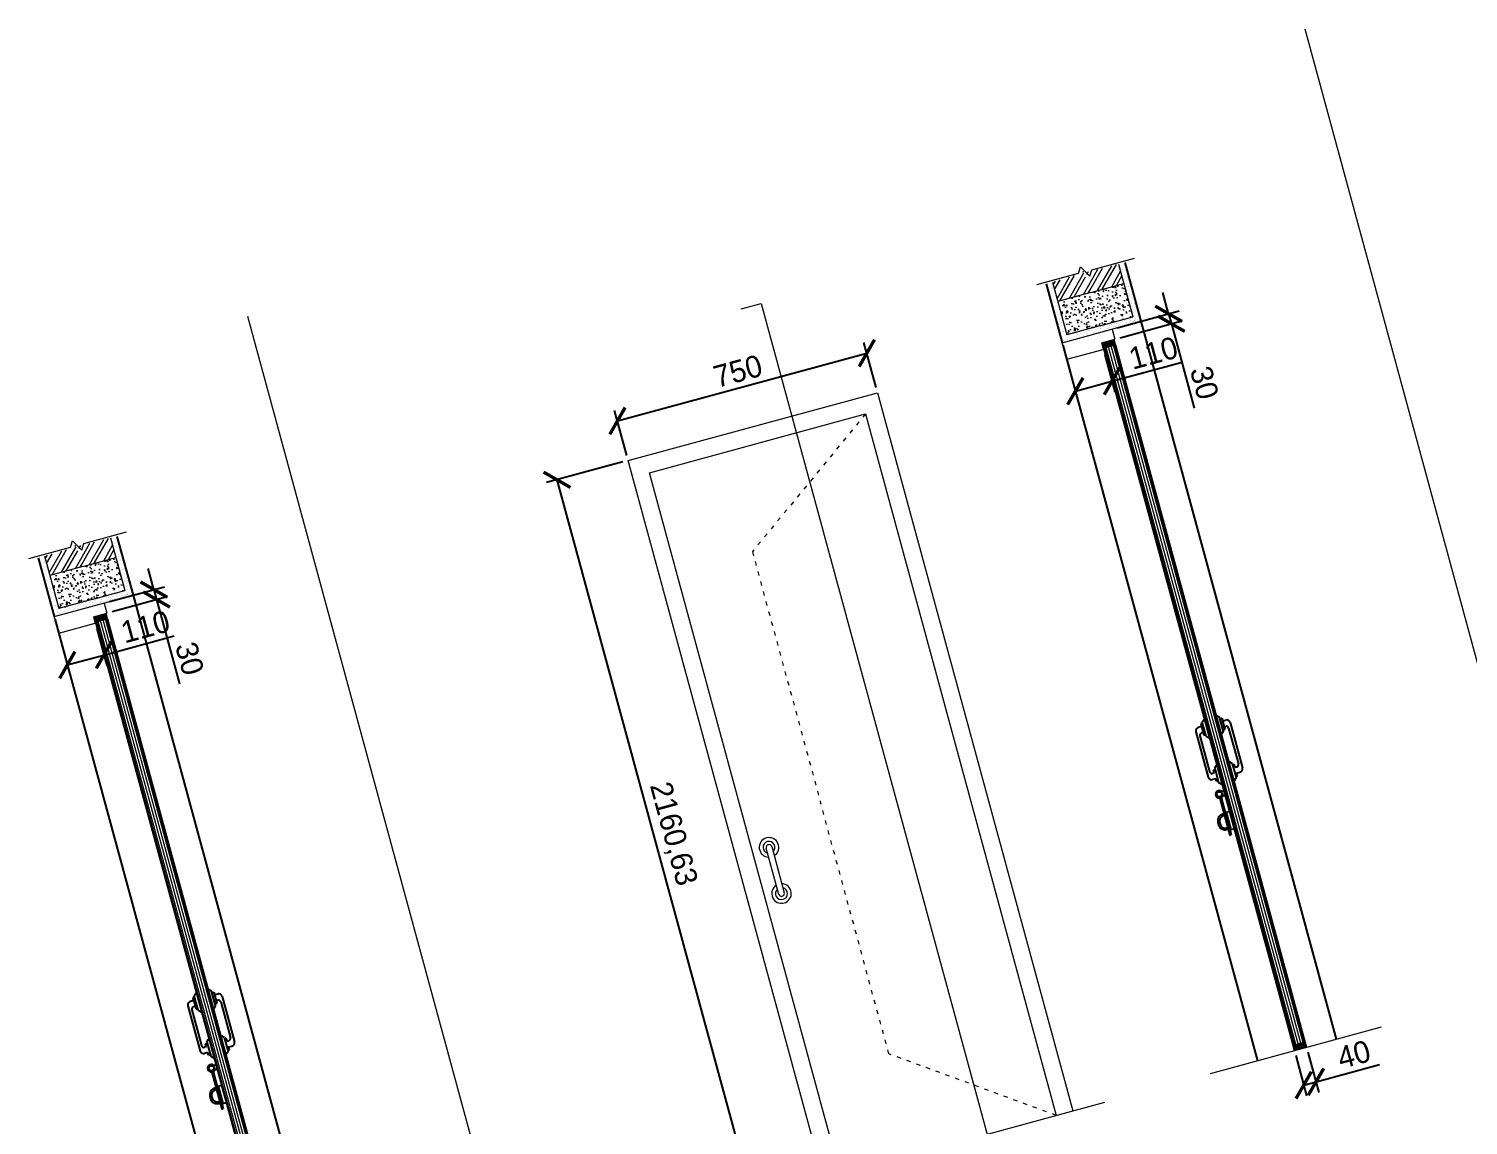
# Model space of a CAD drawing. Header units: millimetres. Extents: x -31731215 to 29997125, y -14487545 to 25622576.
# Drawn here: x 2267737 to 2271914, y -879764 to -876581 of the extents above; entities that cross this region are included whole.
import ezdxf

# ---------------------------------------------------------------- set-up
doc = ezdxf.new("R2010")
doc.units = ezdxf.units.MM
doc.header["$MEASUREMENT"] = 0
doc.linetypes.add('1', pattern=[0])
doc.linetypes.add('ACAD_ISO03W100', pattern=[30, 12, -18])
for name, color, linetype, lineweight in [('DIMNSION', 156, 'Continuous', 15), ('ELE', 245, 'Continuous', 13), ('HATCH', 8, '1', 18), ('raling2', 245, 'Continuous', 9), ('THIN LINES', 54, 'Continuous', 0), ('WALL', 10, '1', 20), ('walls', 10, 'Continuous', 20)]:
    doc.layers.add(name, color=color, linetype=linetype, lineweight=lineweight)
for name, color, linetype in [('door outer', 40, 'Continuous'), ('hard wear', 54, 'Continuous'), ('plastre', 210, 'Continuous')]:
    doc.layers.add(name, color=color, linetype=linetype)
doc.layers.add('hidden', color=7, linetype='ACAD_ISO03W100', lineweight=9, true_color=0x873171)
doc.dimstyles.new('ISO-25', dxfattribs={"dimtxt": 63.5, "dimasz": 63.5, "dimexe": 31.75, "dimexo": 15.875, "dimgap": 15.875, "dimtad": 1, "dimtxsty": 'Standard', "dimblk1": 'ARCHTICK', "dimblk2": 'ARCHTICK', "dimsah": 1, "dimcen": 63.5, "dimadec": 0, "dimazin": 0, "dimtfac": 1, "dimtmove": 0, "dimatfit": 3, "dimfxl": 25.4, "dimarcsym": 0})
pattern_1 = [(60.208688, (2115127.912, -594089.168), (-26.035224, 14.9052713), []), (60.208688, (2115141.558, -594085.458), (-26.035224, 14.9052713), [])]
pattern_2 = [(65.208688, (2115127.912, -594089.168), (35.4300748, 6.380423), [3.75, -41.25]), (10.208688, (2115127.91, -594089.168), (-16.5609253, 34.472425), [3, -33]), (115.660088, (2115130.864, -594088.636), (18.8691812, 40.852833), [3.1870095, -35.0571056]), (61.392888, (2115125.29, -594079.52), (53.6642144, 6.012661), [5.625, -61.875]), (111.844288, (2115129.76, -594079.017), (32.319103, 59.259814), [4.780514, -52.58565]), (6.392888, (2115125.29, -594079.52), (32.319057, 59.259839), [4.5, -49.5]), (36.208688, (2115130.77, -594080.62), (34.081132, -11.5963975), [3.75, -41.25]), (341.208688, (2115130.77, -594080.62), (2.2280517, 38.1791583), [3, -33]), (86.660088, (2115133.61, -594081.585), (36.3092042, 26.5827323), [3.1870095, -35.0571056]), (52.7086876, (2115127.912, -594089.168), (-3.7797949, 16.2212392), [0, -32.6, 0, -33.5, 0, -33.125]), (22.7086876, (2115127.912, -594089.168), (7.5193894, 22.4805301), [0, -19.1, 0, -31.85, 0, -12.625]), (342.7086876, (2115117.152, -594092.093), (26.0521586, 5.91378243), [0, -12.5, 0, -39, 0, -51.75]), (332.708688, (2115112.327, -594093.404), (26.8249996, 12.4794706), [0, -16.25, 0, -25.9, 0, -36.75])]
pattern_3 = [(60.208688, (2118053.052, -593293.948), (-26.035224, 14.9052713), []), (60.208688, (2118066.7, -593290.238), (-26.035224, 14.9052713), [])]
pattern_4 = [(65.208688, (2118053.052, -593293.948), (35.4300748, 6.380423), [3.75, -41.25]), (10.208688, (2118053.05, -593293.95), (-16.5609253, 34.472425), [3, -33]), (115.660088, (2118056.004, -593293.417), (18.8691812, 40.852833), [3.1870095, -35.0571056]), (61.392888, (2118050.43, -593284.3), (53.6642144, 6.012661), [5.625, -61.875]), (111.844288, (2118054.9, -593283.8), (32.319103, 59.259814), [4.780514, -52.58565]), (6.392888, (2118050.43, -593284.3), (32.319057, 59.259839), [4.5, -49.5]), (36.208688, (2118055.91, -593285.4), (34.081132, -11.5963975), [3.75, -41.25]), (341.208688, (2118055.91, -593285.4), (2.2280517, 38.1791583), [3, -33]), (86.660088, (2118058.75, -593286.366), (36.3092042, 26.5827323), [3.1870095, -35.0571056]), (52.7086876, (2118053.052, -593293.948), (-3.7797949, 16.2212392), [0, -32.6, 0, -33.5, 0, -33.125]), (22.7086876, (2118053.052, -593293.948), (7.5193894, 22.4805301), [0, -19.1, 0, -31.85, 0, -12.625]), (342.7086876, (2118042.292, -593296.873), (26.0521586, 5.91378243), [0, -12.5, 0, -39, 0, -51.75]), (332.708688, (2118037.467, -593298.185), (26.8249996, 12.4794706), [0, -16.25, 0, -25.9, 0, -36.75])]

# ---------------------------------------------------------------- blocks, each defined once
blk = doc.blocks.new('CADI SIDE')
for p, q in [((10.9, 129.3), (12.7, 129.3)), ((-4, 110.7), (-4, 0)), ((-4, 84.8), (0, 84.8)), ((0, 110.7), (0, 0)), ((10.9, 115), (12.7, 115)), ((-27.7, 43.9), (-27.7, 37.8)), ((-22.7, 43.9), (-22.7, 37.8)), ((-7.7, 63.9), (-4, 63.9)), ((-7.7, 58.9), (-4, 58.9)), ((-4, 71.9), (0, 71.9)), ((0, 63.9), (3.3, 63.9)), ((0, 59.9), (3.3, 59.9)), ((3.3, 67), (3.3, 14.7)), ((3.3, 67), (12.7, 67)), ((-7.7, 22.8), (-4, 22.8)), ((-7.7, 17.8), (-4, 17.8)), ((-4, 9.7), (0, 9.7)), ((-4, 0), (0, 0)), ((0, 21.8), (3.3, 21.8)), ((0, 17.8), (3.3, 17.8)), ((3.3, 14.7), (12.7, 14.7))]:
    blk.add_line(p, q)
for radius in [8.37, 7.5]:
    blk.add_circle((-2, 122.2), radius)
for centre, radius, start, end in [((-2, 122.2), 10.9, 40.0121, 255.361), ((-2, 122.2), 10, 50.331, 309.669), ((8.4, 137.7), 8.82, 229.516, 286.5545), ((-5, 110.7), 1, 0, 75.361), ((1, 110.7), 1, 104.639, 180), ((-2, 122.2), 10.9, 284.639, 319.9879), ((8.4, 106.6), 8.82, 73.4455, 130.484), ((-7.7, 43.9), 20, 90, 180), ((-7.7, 43.9), 15, 90, 180), ((-7.7, 37.8), 20, 180, 270), ((-7.7, 37.8), 15, 180, 270)]:
    blk.add_arc(centre, radius, start, end)
blk = doc.blocks.new('_ArchTick')
at = {"color": 0, "linetype": 'ByBlock', "const_width": 0.15}
blk.add_lwpolyline([(-0.5, -0.5), (0.5, 0.5)], dxfattribs=at)
blk = doc.blocks.new('*D596')
at = {"layer": 'Defpoints', "color": 0, "transparency": 16777216}
for p in [(2269476.3, -877833.8), (2270043.1, -879918.8), (2269836.5, -879974.9)]:
    blk.add_point(p, dxfattribs=at)
at = {"layer": 'THIN LINES', "color": 0, "lineweight": -2, "transparency": 16777216}
for p, q in [((2269461, -877838), (2269239, -877898.3)), ((2269269.7, -877890), (2269836.5, -879974.9)), ((2270027.8, -879922.9), (2269805.9, -879983.3))]:
    blk.add_line(p, q, dxfattribs=at)
at = {"layer": 'THIN LINES', "color": 0, "lineweight": -2, "transparency": 16777216, "xscale": 63.50000000000001, "yscale": 63.50000000000001, "zscale": 63.50000000000001}
for p, rotation in [((2269269.7, -877890), 105.2086876161786), ((2269836.5, -879974.9), 285.2086876161786)]:
    blk.add_blockref('_ArchTick', p, dxfattribs=dict(at, rotation=rotation))
at = {"layer": 'THIN LINES', "color": 0, "transparency": 16777216, "insert": (2269604.2, -878918.6), "char_height": 63.5, "attachment_point": 5, "rotation": 285.2087}
blk.add_mtext('2160,63', dxfattribs=at)
blk = doc.blocks.new('*D603')
at = {"layer": 'Defpoints', "color": 0, "transparency": 16777216}
for p in [(2271409.2, -879546.3), (2271444.9, -879536.6), (2271472.4, -879637.6)]:
    blk.add_point(p, dxfattribs=at)
at = {"layer": 'THIN LINES', "color": 0, "lineweight": -2, "transparency": 16777216}
for p, q in [((2271449.1, -879552), (2271480.7, -879668.3)), ((2271413.4, -879561.7), (2271445, -879678)), ((2271472.4, -879637.6), (2271656.2, -879587.6)), ((2271436.7, -879647.3), (2271472.4, -879637.6))]:
    blk.add_line(p, q, dxfattribs=at)
at = {"layer": 'THIN LINES', "color": 0, "lineweight": -2, "transparency": 16777216, "xscale": 63.50000000000001, "yscale": 63.50000000000001, "zscale": 63.50000000000001}
for p, rotation in [((2271472.4, -879637.6), 15.20868761599527), ((2271436.7, -879647.3), 195.2086876159952)]:
    blk.add_blockref('_ArchTick', p, dxfattribs=dict(at, rotation=rotation))
at = {"layer": 'THIN LINES', "color": 0, "transparency": 16777216, "insert": (2271582.4, -879558.3), "char_height": 63.5, "attachment_point": 5, "rotation": 15.2087}
blk.add_mtext('40', dxfattribs=at)
blk = doc.blocks.new('*D642')
at = {"layer": 'Defpoints', "color": 0, "transparency": 16777216}
for p in [(2270168.9, -877522.3), (2270200.2, -877637.7), (2269476.5, -877834.4)]:
    blk.add_point(p, dxfattribs=at)
at = {"layer": 'THIN LINES', "color": 0, "lineweight": -2, "transparency": 16777216}
for p, q in [((2270196.1, -877622.3), (2270160.6, -877491.7)), ((2269445.2, -877719.1), (2270168.9, -877522.3)), ((2269472.3, -877819.1), (2269436.8, -877688.5))]:
    blk.add_line(p, q, dxfattribs=at)
at = {"layer": 'THIN LINES', "color": 0, "lineweight": -2, "transparency": 16777216, "xscale": 63.50000000000001, "yscale": 63.50000000000001, "zscale": 63.50000000000001}
for p, rotation in [((2270168.9, -877522.3), 15.20868761616762), ((2269445.2, -877719.1), 195.2086876161677)]:
    blk.add_blockref('_ArchTick', p, dxfattribs=dict(at, rotation=rotation))
at = {"layer": 'THIN LINES', "color": 0, "transparency": 16777216, "insert": (2269794.5, -877574.8), "char_height": 63.5, "attachment_point": 5, "rotation": 15.2087}
blk.add_mtext('750', dxfattribs=at)
blk = doc.blocks.new('*D644')
at = {"layer": 'Defpoints', "color": 0, "transparency": 16777216}
for p in [(2267955.3, -878247.9), (2268107.6, -878237.6), (2267963.2, -878276.9)]:
    blk.add_point(p, dxfattribs=at)
at = {"layer": 'THIN LINES', "color": 0, "lineweight": -2, "transparency": 16777216}
for p, q in [((2268099.8, -878208.7), (2268083.1, -878147.4)), ((2267970.7, -878243.8), (2268130.4, -878200.4)), ((2268099.8, -878208.7), (2268107.6, -878237.6)), ((2267978.5, -878272.7), (2268138.3, -878229.3)), ((2268107.6, -878237.6), (2268174.3, -878482.7))]:
    blk.add_line(p, q, dxfattribs=at)
at = {"layer": 'THIN LINES', "color": 0, "lineweight": -2, "transparency": 16777216, "xscale": 63.50000000000001, "yscale": 63.50000000000001, "zscale": 63.50000000000001}
for p, rotation in [((2268099.8, -878208.7), 285.2086876165273), ((2268107.6, -878237.6), 105.2086876165273)]:
    blk.add_blockref('_ArchTick', p, dxfattribs=dict(at, rotation=rotation))
at = {"layer": 'THIN LINES', "color": 0, "transparency": 16777216, "insert": (2268203.6, -878409), "char_height": 63.5, "attachment_point": 5, "rotation": 285.2087}
blk.add_mtext('30', dxfattribs=at)
blk = doc.blocks.new('*D645')
at = {"layer": 'Defpoints', "color": 0, "transparency": 16777216}
for p in [(2267823.7, -878335.5), (2267929.9, -878306.7), (2267954.9, -878398.7)]:
    blk.add_point(p, dxfattribs=at)
at = {"layer": 'THIN LINES', "color": 0, "lineweight": -2, "transparency": 16777216}
for p, q in [((2267934, -878322), (2267963.2, -878429.3)), ((2267954.9, -878398.7), (2268159.1, -878343.1)), ((2267827.9, -878350.9), (2267857, -878458.2)), ((2267848.7, -878427.5), (2267954.9, -878398.7))]:
    blk.add_line(p, q, dxfattribs=at)
at = {"layer": 'THIN LINES', "color": 0, "lineweight": -2, "transparency": 16777216, "xscale": 63.50000000000001, "yscale": 63.50000000000001, "zscale": 63.50000000000001}
for p, rotation in [((2267848.7, -878427.5), 195.2086876161762), ((2267954.9, -878398.7), 15.20868761617623)]:
    blk.add_blockref('_ArchTick', p, dxfattribs=dict(at, rotation=rotation))
at = {"layer": 'THIN LINES', "color": 0, "transparency": 16777216, "insert": (2268075.1, -878316.6), "char_height": 63.5, "attachment_point": 5, "rotation": 15.2087}
blk.add_mtext('110', dxfattribs=at)
blk = doc.blocks.new('*D646')
at = {"layer": 'Defpoints', "color": 0, "transparency": 16777216}
for p in [(2270880.5, -877452.7), (2271052.6, -877437), (2270888.3, -877481.7)]:
    blk.add_point(p, dxfattribs=at)
at = {"layer": 'THIN LINES', "color": 0, "lineweight": -2, "transparency": 16777216}
for p, q in [((2271044.7, -877408.1), (2271028, -877346.8)), ((2270895.8, -877448.6), (2271075.3, -877399.8)), ((2271044.7, -877408.1), (2271052.6, -877437)), ((2270903.7, -877477.5), (2271083.2, -877428.7)), ((2271052.6, -877437), (2271119.2, -877682.1))]:
    blk.add_line(p, q, dxfattribs=at)
at = {"layer": 'THIN LINES', "color": 0, "lineweight": -2, "transparency": 16777216, "xscale": 63.50000000000001, "yscale": 63.50000000000001, "zscale": 63.50000000000001}
for p, rotation in [((2271044.7, -877408.1), 285.2086876165856), ((2271052.6, -877437), 105.2086876165856)]:
    blk.add_blockref('_ArchTick', p, dxfattribs=dict(at, rotation=rotation))
at = {"layer": 'THIN LINES', "color": 0, "transparency": 16777216, "insert": (2271148.5, -877608.4), "char_height": 63.5, "attachment_point": 5, "rotation": 285.2087}
blk.add_mtext('30', dxfattribs=at)
blk = doc.blocks.new('*D647')
at = {"layer": 'Defpoints', "color": 0, "transparency": 16777216}
for p in [(2270748.8, -877540.3), (2270855, -877511.5), (2270880.2, -877604)]:
    blk.add_point(p, dxfattribs=at)
at = {"layer": 'THIN LINES', "color": 0, "lineweight": -2, "transparency": 16777216}
for p, q in [((2270859.2, -877526.8), (2270888.5, -877634.6)), ((2270880.2, -877604), (2271084.4, -877548.5)), ((2270753, -877555.6), (2270782.3, -877663.5)), ((2270774, -877632.9), (2270880.2, -877604))]:
    blk.add_line(p, q, dxfattribs=at)
at = {"layer": 'THIN LINES', "color": 0, "lineweight": -2, "transparency": 16777216, "xscale": 63.50000000000001, "yscale": 63.50000000000001, "zscale": 63.50000000000001}
for p, rotation in [((2270774, -877632.9), 195.2086876161762), ((2270880.2, -877604), 15.20868761617623)]:
    blk.add_blockref('_ArchTick', p, dxfattribs=dict(at, rotation=rotation))
at = {"layer": 'THIN LINES', "color": 0, "transparency": 16777216, "insert": (2271000.4, -877522), "char_height": 63.5, "attachment_point": 5, "rotation": 15.2087}
blk.add_mtext('110', dxfattribs=at)

msp = doc.modelspace()

# ---------------------------------------------------------------- hatches: boundary and pattern name
at = {"layer": 'HATCH'}
h = msp.add_hatch(dxfattribs=at)
h.set_pattern_fill('ANSI32', color=256, scale=80, angle=15.208688, style=0)
h.set_pattern_definition(pattern_3)
h.paths.add_polyline_path([(2270818.868, -877346.154), (2270809.032, -877309.976), (2270809.335, -877318.138), (2270800.236, -877288.745), (2270707.526, -877315.868), (2270722.855, -877372.255)])
h.paths.add_polyline_path([(2270819.058, -877285.85), (2270818.576, -877285.987), (2270818.613, -877286.121), (2270819.102, -877285.982)])
h = msp.add_hatch(dxfattribs=at)
h.set_pattern_fill('ANSI32', color=256, scale=80, angle=15.208688, style=0)
h.set_pattern_definition(pattern_3)
h.paths.add_polyline_path([(2270818.868, -877346.154), (2270809.032, -877309.976), (2270812.904, -877317.167), (2270805.869, -877287.213), (2270899.551, -877263.664), (2270914.88, -877320.052)])
h.paths.add_polyline_path([(2270788.171, -877294.247), (2270788.657, -877294.121), (2270788.693, -877294.255), (2270788.201, -877294.383)])
h = msp.add_hatch(dxfattribs=at)
h.set_pattern_fill('AR-CONC', color=256, scale=5, angle=15.208688, style=0)
h.set_pattern_definition(pattern_4)
h.paths.add_polyline_path([(2270845.101, -877442.651), (2270818.868, -877346.154), (2270914.88, -877320.052), (2270941.114, -877416.55)])
h = msp.add_hatch(dxfattribs=at)
h.set_pattern_fill('AR-CONC', color=256, scale=5, angle=15.208688, style=0)
h.set_pattern_definition(pattern_4)
h.paths.add_polyline_path([(2270845.101, -877442.651), (2270818.868, -877346.154), (2270722.855, -877372.255), (2270749.088, -877468.753)])
h = msp.add_hatch(dxfattribs=at)
h.set_pattern_fill('ANSI31', color=256, scale=10, angle=15.208688, style=0)
h.set_pattern_definition([(60.2086876, (2118161.5632, -593291.0423), (-1.084800998, 0.6210529728), [])])
h.paths.add_polyline_path([(2270854.834, -877507.052), (2270858.231, -877506.129), (2270858.438, -877506.891), (2270887.348, -877499.032), (2270887.141, -877498.269), (2270890.538, -877497.346), (2270886.682, -877483.162), (2270850.978, -877492.868)])
h = msp.add_hatch(dxfattribs=at)
h.set_pattern_fill('ANSI32', color=256, scale=80, angle=15.208688, style=0)
h.set_pattern_definition(pattern_1)
h.paths.add_polyline_path([(2267893.727, -878141.373), (2267883.892, -878105.195), (2267884.194, -878113.357), (2267875.095, -878083.964), (2267782.385, -878111.087), (2267797.715, -878167.475)])
h.paths.add_polyline_path([(2267893.918, -878081.069), (2267893.436, -878081.206), (2267893.472, -878081.341), (2267893.961, -878081.202)])
h = msp.add_hatch(dxfattribs=at)
h.set_pattern_fill('ANSI32', color=256, scale=80, angle=15.208688, style=0)
h.set_pattern_definition(pattern_1)
h.paths.add_polyline_path([(2267893.727, -878141.373), (2267883.892, -878105.195), (2267887.764, -878112.387), (2267880.729, -878082.433), (2267974.411, -878058.884), (2267989.74, -878115.271)])
h.paths.add_polyline_path([(2267863.031, -878089.466), (2267863.516, -878089.34), (2267863.553, -878089.475), (2267863.061, -878089.602)])
h = msp.add_hatch(dxfattribs=at)
h.set_pattern_fill('AR-CONC', color=256, scale=5, angle=15.208688, style=0)
h.set_pattern_definition(pattern_2)
h.paths.add_polyline_path([(2267919.961, -878237.871), (2267893.727, -878141.373), (2267989.74, -878115.271), (2268015.973, -878211.769)])
h = msp.add_hatch(dxfattribs=at)
h.set_pattern_fill('AR-CONC', color=256, scale=5, angle=15.208688, style=0)
h.set_pattern_definition(pattern_2)
h.paths.add_polyline_path([(2267919.961, -878237.871), (2267893.727, -878141.373), (2267797.715, -878167.475), (2267823.948, -878263.972)])
h = msp.add_hatch(dxfattribs=at)
h.set_pattern_fill('ANSI31', color=256, scale=10, angle=15.208688, style=0)
h.set_pattern_definition([(60.2086876, (2115236.423, -594086.2617), (-1.084800998, 0.6210529728), [])])
h.paths.add_polyline_path([(2267929.694, -878302.272), (2267933.091, -878301.348), (2267933.298, -878302.11), (2267962.208, -878294.251), (2267962.001, -878293.489), (2267965.398, -878292.565), (2267961.542, -878278.381), (2267925.838, -878288.088)])
h = msp.add_hatch(dxfattribs=at)
h.set_pattern_fill('ANSI31', color=256, scale=10, angle=15.208688, style=0)
h.set_pattern_definition([(330.2086876, (2283626.0074, -1201936.6081), (-0.6210529728, -1.084800998), [])])
h.paths.add_polyline_path([(2271405.372, -879532.155), (2271408.769, -879531.232), (2271408.562, -879530.469), (2271437.472, -879522.61), (2271437.679, -879523.372), (2271441.076, -879522.449), (2271444.932, -879536.633), (2271409.228, -879546.339)])

# ---------------------------------------------------------------- linework, layer by layer
at = {"layer": 'DIMNSION'}
for p, q in [((2270854.738, -877506.7), (2271405.372, -879532.155)), ((2270890.538, -877497.346), (2271441.076, -879522.449)), ((2267929.598, -878301.919), (2268480.232, -880327.374)), ((2267965.398, -878292.565), (2268515.936, -880317.668)), ((2271147.739, -878584.476), (2271149.769, -878583.924)), ((2271183.443, -878574.77), (2271181.413, -878575.322)), ((2271162.351, -878639.318), (2271164.658, -878638.691)), ((2271198.608, -878629.461), (2271196.302, -878630.088)), ((2271183.872, -878718.482), (2271186.179, -878717.855)), ((2271220.13, -878708.626), (2271217.823, -878709.253)), ((2271234.742, -878763.467), (2271232.712, -878764.019)), ((2271199.038, -878773.173), (2271201.068, -878772.622)), ((2271256.294, -878842.746), (2271270.038, -878893.301)), ((2271220.59, -878852.452), (2271234.334, -878903.007)), ((2268222.599, -879379.696), (2268224.629, -879379.144)), ((2268258.303, -879369.989), (2268256.273, -879370.541)), ((2268273.468, -879424.68), (2268271.161, -879425.307)), ((2268237.211, -879434.537), (2268239.518, -879433.91)), ((2268258.732, -879513.702), (2268261.039, -879513.075)), ((2268294.99, -879503.845), (2268292.683, -879504.472)), ((2268273.897, -879568.393), (2268275.928, -879567.841)), ((2268309.601, -879558.686), (2268307.571, -879559.238)), ((2268331.154, -879637.965), (2268344.898, -879688.52)), ((2268295.45, -879647.672), (2268309.194, -879698.227))]:
    msp.add_line(p, q, dxfattribs=at)
at = {"layer": 'door outer'}
for p, q in [((2271408.562, -879530.469), (2270858.231, -877506.129)), ((2271437.472, -879522.61), (2270887.141, -877498.269)), ((2268483.421, -880325.689), (2267933.091, -878301.348)), ((2268512.332, -880317.829), (2267962.001, -878293.489)), ((2271222.35, -878898.875), (2271212.348, -878862.084)), ((2268297.21, -879694.094), (2268287.208, -879657.303))]:
    msp.add_line(p, q, dxfattribs=at)
at = {"layer": 'ELE'}
for p, q in [((2270880.48, -877452.723), (2270888.35, -877481.672)), ((2270748.85, -877540.322), (2270735.733, -877492.073)), ((2270849.751, -877492.166), (2270888.35, -877481.672)), ((2270849.751, -877492.166), (2270854.997, -877511.465)), ((2270850.978, -877492.868), (2270886.682, -877483.162)), ((2270854.834, -877507.052), (2270850.978, -877492.868)), ((2270854.834, -877507.052), (2270858.231, -877506.129)), ((2270858.438, -877506.891), (2270887.348, -877499.032)), ((2270890.538, -877497.346), (2270886.682, -877483.162)), ((2270887.141, -877498.269), (2270890.538, -877497.346)), ((2270748.85, -877540.322), (2270854.997, -877511.465)), ((2269476.505, -877834.403), (2270200.238, -877637.651)), ((2270200.238, -877637.651), (2270766.883, -879722.001)), ((2269537.871, -877869.535), (2270165.106, -877699.017)), ((2270165.106, -877699.017), (2270718.634, -879735.118)), ((2270043.15, -879918.753), (2269476.505, -877834.403)), ((2270091.399, -879905.636), (2269537.871, -877869.535)), ((2267955.339, -878247.942), (2267963.209, -878276.892)), ((2267823.71, -878335.542), (2267810.593, -878287.293)), ((2267924.61, -878287.385), (2267963.209, -878276.892)), ((2267924.61, -878287.385), (2267929.857, -878306.685)), ((2267925.838, -878288.088), (2267961.542, -878278.381)), ((2267929.694, -878302.272), (2267925.838, -878288.088)), ((2267929.694, -878302.272), (2267933.091, -878301.348)), ((2267933.298, -878302.11), (2267962.208, -878294.251)), ((2267965.398, -878292.565), (2267961.542, -878278.381)), ((2267962.001, -878293.489), (2267965.398, -878292.565)), ((2267823.71, -878335.542), (2267929.857, -878306.685)), ((2271405.372, -879532.155), (2271408.769, -879531.232)), ((2271405.372, -879532.155), (2271409.228, -879546.339)), ((2271408.562, -879530.469), (2271437.472, -879522.61)), ((2271409.228, -879546.339), (2271444.932, -879536.633)), ((2271437.679, -879523.372), (2271441.076, -879522.449)), ((2271441.076, -879522.449), (2271444.932, -879536.633))]:
    msp.add_line(p, q, dxfattribs=at)
at = {"layer": 'hard wear'}
for p, q in [((2271143.214, -878596.947), (2271138.244, -878598.298)), ((2271142.199, -878593.217), (2271147.739, -878584.476)), ((2271153.393, -878634.39), (2271142.199, -878593.217)), ((2271192.646, -878579.503), (2271183.443, -878574.77)), ((2271203.839, -878620.676), (2271192.646, -878579.503)), ((2271193.66, -878583.233), (2271198.629, -878581.882)), ((2271198.629, -878581.882), (2271207.725, -878615.339)), ((2271200.878, -878590.155), (2271210.572, -878587.52)), ((2271222.845, -878594.546), (2271258.708, -878726.464)), ((2271123.773, -878621.479), (2271159.636, -878753.397)), ((2271140.493, -878606.571), (2271130.799, -878609.206)), ((2271135.343, -878633.386), (2271163.585, -878737.271)), ((2271138.244, -878598.298), (2271147.34, -878631.755)), ((2271145.091, -878623.482), (2271140.262, -878624.795)), ((2271147.34, -878631.755), (2271152.309, -878630.404)), ((2271153.393, -878634.39), (2271162.351, -878639.318)), ((2271203.839, -878620.676), (2271198.608, -878629.461)), ((2271207.725, -878615.339), (2271202.755, -878616.69)), ((2271205.476, -878607.066), (2271210.304, -878605.753)), ((2271218.896, -878610.672), (2271247.137, -878714.557)), ((2271178.642, -878727.268), (2271183.872, -878718.482)), ((2271229.088, -878713.553), (2271220.13, -878708.626)), ((2271229.088, -878713.553), (2271240.281, -878754.726)), ((2271235.141, -878716.188), (2271230.172, -878717.539)), ((2271237.39, -878724.461), (2271235.141, -878716.188)), ((2271181.603, -878757.788), (2271171.909, -878760.424)), ((2271177.005, -878740.877), (2271172.176, -878742.19)), ((2271174.756, -878732.604), (2271179.726, -878731.253)), ((2271177.005, -878740.877), (2271174.756, -878732.604)), ((2271178.642, -878727.268), (2271189.835, -878768.441)), ((2271183.852, -878766.061), (2271181.603, -878757.788)), ((2271240.281, -878754.726), (2271234.742, -878763.467)), ((2271237.39, -878724.461), (2271242.219, -878723.148)), ((2271239.267, -878750.996), (2271244.237, -878749.645)), ((2271241.988, -878741.372), (2271251.681, -878738.737)), ((2271244.237, -878749.645), (2271241.988, -878741.372)), ((2271188.821, -878764.71), (2271183.852, -878766.061)), ((2271189.835, -878768.441), (2271199.038, -878773.173)), ((2268217.059, -879388.436), (2268222.599, -879379.696)), ((2268228.252, -879429.609), (2268217.059, -879388.436)), ((2268267.505, -879374.722), (2268258.303, -879369.989)), ((2268278.698, -879415.895), (2268267.505, -879374.722)), ((2268268.519, -879378.452), (2268273.489, -879377.101)), ((2268273.489, -879377.101), (2268282.584, -879410.558)), ((2268275.738, -879385.374), (2268285.432, -879382.739)), ((2268297.705, -879389.765), (2268333.567, -879521.683)), ((2268198.633, -879416.699), (2268234.496, -879548.617)), ((2268215.353, -879401.79), (2268205.659, -879404.426)), ((2268210.203, -879428.605), (2268238.445, -879532.491)), ((2268218.073, -879392.167), (2268213.104, -879393.518)), ((2268213.104, -879393.518), (2268222.199, -879426.974)), ((2268219.95, -879418.702), (2268215.122, -879420.014)), ((2268222.199, -879426.974), (2268227.169, -879425.623)), ((2268228.252, -879429.609), (2268237.211, -879434.537)), ((2268278.698, -879415.895), (2268273.468, -879424.68)), ((2268282.584, -879410.558), (2268277.615, -879411.909)), ((2268280.335, -879402.285), (2268285.164, -879400.973)), ((2268293.755, -879405.891), (2268321.997, -879509.776)), ((2268253.502, -879522.487), (2268258.732, -879513.702)), ((2268303.948, -879508.773), (2268294.99, -879503.845)), ((2268303.948, -879508.773), (2268315.141, -879549.946)), ((2268310.001, -879511.408), (2268305.032, -879512.759)), ((2268312.25, -879519.68), (2268310.001, -879511.408)), ((2268256.462, -879553.008), (2268246.769, -879555.643)), ((2268251.865, -879536.096), (2268247.036, -879537.409)), ((2268249.616, -879527.824), (2268254.585, -879526.473)), ((2268251.865, -879536.096), (2268249.616, -879527.824)), ((2268253.502, -879522.487), (2268264.695, -879563.66)), ((2268258.711, -879561.28), (2268256.462, -879553.008)), ((2268315.141, -879549.946), (2268309.601, -879558.686)), ((2268312.25, -879519.68), (2268317.079, -879518.368)), ((2268314.127, -879546.215), (2268319.096, -879544.864)), ((2268316.847, -879536.592), (2268326.541, -879533.956)), ((2268319.096, -879544.864), (2268316.847, -879536.592)), ((2268263.681, -879559.929), (2268258.711, -879561.28)), ((2268264.695, -879563.66), (2268273.897, -879568.393))]:
    msp.add_line(p, q, dxfattribs=at)
for centre, radius, start, end in [((2271213.195, -878597.169), 10, 15.208688, 105.208688), ((2271133.423, -878618.856), 10, 105.208688, 195.208688), ((2271142.098, -878631.55), 7, 105.208688, 195.208688), ((2271212.141, -878612.508), 7, 15.208688, 105.208688), ((2271240.383, -878716.393), 7, 285.208688, 15.208688), ((2271169.286, -878750.774), 10, 195.208688, 285.208688), ((2271170.34, -878735.435), 7, 195.208688, 285.208688), ((2271249.058, -878729.087), 10, 285.208688, 15.208688), ((2268288.055, -879392.389), 10, 15.208688, 105.208688), ((2268208.283, -879414.075), 10, 105.208688, 195.208688), ((2268216.958, -879426.769), 7, 105.208688, 195.208688), ((2268287, -879407.728), 7, 15.208688, 105.208688), ((2268315.242, -879511.613), 7, 285.208688, 15.208688), ((2268244.145, -879545.993), 10, 195.208688, 285.208688), ((2268245.2, -879530.654), 7, 195.208688, 285.208688), ((2268323.918, -879524.307), 10, 285.208688, 15.208688)]:
    msp.add_arc(centre, radius, start, end, dxfattribs=at)
at = {"layer": 'HATCH'}
for p, q in [((2270821.35, -877280.12), (2270945.916, -877246.256)), ((2270904.831, -877280.654), (2270904.831, -877280.654)), ((2270905.651, -877273.938), (2270905.651, -877273.938)), ((2270908.196, -877276.955), (2270908.196, -877276.955)), ((2270909.694, -877280.932), (2270909.694, -877280.932)), ((2270911.03, -877278.819), (2270911.03, -877278.819)), ((2270912.309, -877269.039), (2270912.309, -877269.039)), ((2270918.068, -877292.622), (2270918.068, -877292.622)), ((2270918.242, -877267.407), (2270918.242, -877267.407)), ((2270919.227, -877272.101), (2270919.227, -877272.101)), ((2270922.785, -877285.854), (2270922.785, -877285.854)), ((2270926.241, -877302.058), (2270926.241, -877302.058)), ((2270693.302, -877328.558), (2270693.302, -877328.558)), ((2270694.829, -877333.105), (2270694.829, -877333.105)), ((2270699.244, -877326.962), (2270699.244, -877326.962)), ((2270705.299, -877334.748), (2270705.299, -877334.748)), ((2270706.8, -877331.706), (2270706.8, -877331.706)), ((2270707.467, -877327.816), (2270707.467, -877327.816)), ((2270707.521, -877335.894), (2270707.521, -877335.894)), ((2270711.574, -877333.192), (2270711.574, -877333.192)), ((2270918.115, -877303.158), (2270918.115, -877303.158)), ((2270921.161, -877319.816), (2270921.161, -877319.816)), ((2270921.648, -877343.245), (2270921.648, -877343.245)), ((2270922.515, -877311.381), (2270922.515, -877311.381)), ((2270922.872, -877316.962), (2270922.872, -877316.962)), ((2270923.818, -877328.29), (2270923.818, -877328.29)), ((2270926.961, -877330.14), (2270926.961, -877330.14)), ((2270927.465, -877309.841), (2270927.465, -877309.841)), ((2270928.801, -877307.727), (2270928.801, -877307.727)), ((2270929.021, -877327.586), (2270929.021, -877327.586)), ((2270933.76, -877329.929), (2270933.76, -877329.929)), ((2270937.621, -877343.9), (2270937.621, -877343.9)), ((2270698.724, -877346.767), (2270698.724, -877346.767)), ((2270703.947, -877362.49), (2270703.947, -877362.49)), ((2270704.61, -877368.675), (2270704.61, -877368.675)), ((2270706.219, -877350.215), (2270706.219, -877350.215)), ((2270706.832, -877369.821), (2270706.832, -877369.821)), ((2270711.511, -877359.324), (2270711.511, -877359.324)), ((2270711.881, -877368.643), (2270711.881, -877368.643)), ((2270714.399, -877373.637), (2270714.399, -877373.637)), ((2270714.475, -877385.911), (2270714.475, -877385.911)), ((2270717.319, -877375.232), (2270717.319, -877375.232)), ((2270719.318, -877383.885), (2270719.318, -877383.885)), ((2270926.597, -877353.818), (2270926.597, -877353.818)), ((2270929.073, -877357.425), (2270929.073, -877357.425)), ((2270930.409, -877355.312), (2270930.409, -877355.312)), ((2270931.408, -877348.898), (2270931.408, -877348.898)), ((2270932.536, -877356.212), (2270932.536, -877356.212)), ((2270934.676, -877378.796), (2270934.676, -877378.796)), ((2270935.855, -877367.657), (2270935.855, -877367.657)), ((2270935.9, -877352.513), (2270935.9, -877352.513)), ((2270937.75, -877378.212), (2270937.75, -877378.212)), ((2270940.174, -877351.98), (2270940.174, -877351.98)), ((2270945.533, -877381.509), (2270945.533, -877381.509)), ((2270945.876, -877377.112), (2270945.876, -877377.112)), ((2270946.868, -877379.396), (2270946.868, -877379.396)), ((2270711.575, -877390.332), (2270711.575, -877390.332)), ((2270715.318, -877404.334), (2270715.318, -877404.334)), ((2270717.208, -877412.595), (2270717.208, -877412.595)), ((2270717.544, -877387.071), (2270717.544, -877387.071)), ((2270721.163, -877410.891), (2270721.163, -877410.891)), ((2270723.206, -877405.499), (2270723.206, -877405.499)), ((2270725.937, -877412.377), (2270725.937, -877412.377)), ((2270727.316, -877410.524), (2270727.316, -877410.524)), ((2270728.761, -877395.682), (2270728.761, -877395.682)), ((2270728.869, -877423.928), (2270728.869, -877423.928)), ((2270729.537, -877411.67), (2270729.537, -877411.67)), ((2270729.846, -877407.306), (2270729.846, -877407.306)), ((2270917.165, -877426.397), (2270917.165, -877426.397)), ((2270930.961, -877425.191), (2270930.961, -877425.191)), ((2270933.183, -877426.337), (2270933.183, -877426.337)), ((2270939.229, -877391.484), (2270939.229, -877391.484)), ((2270940.302, -877386.416), (2270940.302, -877386.416)), ((2270943.453, -877403.344), (2270943.453, -877403.344)), ((2270944.466, -877427.682), (2270944.466, -877427.682)), ((2270944.749, -877405.174), (2270944.749, -877405.174)), ((2270947.775, -877420.984), (2270947.775, -877420.984)), ((2270948.041, -877413.978), (2270948.041, -877413.978)), ((2270948.476, -877426.98), (2270948.476, -877426.98)), ((2270948.656, -877402.64), (2270948.656, -877402.64)), ((2270949.196, -877423.933), (2270949.196, -877423.933)), ((2270949.265, -877387.695), (2270949.265, -877387.695)), ((2270954.009, -877424.806), (2270954.009, -877424.806)), ((2270955.688, -877415.568), (2270955.688, -877415.568)), ((2270958.928, -877426.945), (2270958.928, -877426.945)), ((2270959.809, -877427.035), (2270959.809, -877427.035)), ((2270962.293, -877423.247), (2270962.293, -877423.247)), ((2270725.014, -877437.155), (2270725.014, -877437.155)), ((2270725.315, -877439.626), (2270725.315, -877439.626)), ((2270727.45, -877447.997), (2270727.45, -877447.997)), ((2270727.537, -877440.773), (2270727.537, -877440.773)), ((2270732.579, -877433.99), (2270732.579, -877433.99)), ((2270734.532, -877442.356), (2270734.532, -877442.356)), ((2270735.526, -877432.937), (2270735.526, -877432.937)), ((2270735.542, -877460.577), (2270735.542, -877460.577)), ((2270738.023, -877446.183), (2270738.023, -877446.183)), ((2270740.194, -877460.784), (2270740.194, -877460.784)), ((2270740.385, -877458.55), (2270740.385, -877458.55)), ((2270774.726, -877465.12), (2270774.726, -877465.12)), ((2270776.948, -877466.266), (2270776.948, -877466.266)), ((2270780.802, -877469.463), (2270780.802, -877469.463)), ((2270788.366, -877466.298), (2270788.366, -877466.298)), ((2270794.287, -877468.803), (2270794.287, -877468.803)), ((2270796.382, -877464.595), (2270796.382, -877464.595)), ((2270801.004, -877461.009), (2270801.004, -877461.009)), ((2270805.847, -877458.982), (2270805.847, -877458.982)), ((2270813.411, -877455.817), (2270813.411, -877455.817)), ((2270814.14, -877455.321), (2270814.14, -877455.321)), ((2270821.553, -877457.406), (2270821.553, -877457.406)), ((2270824.323, -877460.579), (2270824.323, -877460.579)), ((2270826.049, -877450.528), (2270826.049, -877450.528)), ((2270826.137, -877461.511), (2270826.137, -877461.511)), ((2270828.359, -877462.657), (2270828.359, -877462.657)), ((2270829.097, -877462.065), (2270829.097, -877462.065)), ((2270830.892, -877448.501), (2270830.892, -877448.501)), ((2270837.061, -877462.906), (2270837.061, -877462.906)), ((2270838.357, -877450.844), (2270838.357, -877450.844)), ((2270838.457, -877445.335), (2270838.457, -877445.335)), ((2270839.692, -877448.731), (2270839.692, -877448.731)), ((2270842.031, -877455.706), (2270842.031, -877455.706)), ((2270846.271, -877450.814), (2270846.271, -877450.814)), ((2270848.225, -877450.282), (2270848.225, -877450.282)), ((2270852.19, -877441.602), (2270852.19, -877441.602)), ((2270852.843, -877445.155), (2270852.843, -877445.155)), ((2270854.359, -877452.355), (2270854.359, -877452.355)), ((2270855.065, -877446.302), (2270855.065, -877446.302)), ((2270859.133, -877453.841), (2270859.133, -877453.841)), ((2270860.316, -877440.502), (2270860.316, -877440.502)), ((2270862.233, -877455.717), (2270862.233, -877455.717)), ((2270862.289, -877456.048), (2270862.289, -877456.048)), ((2270865.519, -877439.798), (2270865.519, -877439.798)), ((2270865.552, -877451.712), (2270865.552, -877451.712)), ((2270868.732, -877451.29), (2270868.732, -877451.29)), ((2270869.667, -877451.427), (2270869.667, -877451.427)), ((2270871.003, -877449.314), (2270871.003, -877449.314)), ((2270872.078, -877442.789), (2270872.078, -877442.789)), ((2270872.096, -877447.591), (2270872.096, -877447.591)), ((2270872.878, -877443.453), (2270872.878, -877443.453)), ((2270878.215, -877437.902), (2270878.215, -877437.902)), ((2270879.095, -877437.96), (2270879.095, -877437.96)), ((2270884.394, -877444.131), (2270884.394, -877444.131)), ((2270886.95, -877449.125), (2270886.95, -877449.125)), ((2270887.221, -877436.86), (2270887.221, -877436.86)), ((2270888.608, -877449.902), (2270888.608, -877449.902)), ((2270889.169, -877445.617), (2270889.169, -877445.617)), ((2270892.258, -877435.357), (2270892.258, -877435.357)), ((2270892.423, -877436.156), (2270892.423, -877436.156)), ((2270897.25, -877435.6), (2270897.25, -877435.6)), ((2270898.225, -877436.909), (2270898.225, -877436.909)), ((2270898.797, -877443.175), (2270898.797, -877443.175)), ((2270902.162, -877439.476), (2270902.162, -877439.476)), ((2270903.918, -877445.768), (2270903.918, -877445.768)), ((2270904.255, -877441.547), (2270904.255, -877441.547)), ((2270905.999, -877434.318), (2270905.999, -877434.318)), ((2270909.526, -877438.485), (2270909.526, -877438.485)), ((2270913.26, -877443.072), (2270913.26, -877443.072)), ((2270914.125, -877433.218), (2270914.125, -877433.218)), ((2270915.83, -877428.51), (2270915.83, -877428.51)), ((2270919.328, -877432.514), (2270919.328, -877432.514)), ((2270924.543, -877430.762), (2270924.543, -877430.762)), ((2270928.863, -877435.06), (2270928.863, -877435.06)), ((2270932.227, -877431.362), (2270932.227, -877431.362)), ((2270932.904, -877430.677), (2270932.904, -877430.677)), ((2270937.929, -877433.912), (2270937.929, -877433.912)), ((2270938.607, -877436.528), (2270938.607, -877436.528)), ((2270941.03, -877429.577), (2270941.03, -877429.577)), ((2270941.601, -877429.998), (2270941.601, -877429.998)), ((2270943.669, -877431.748), (2270943.669, -877431.748)), ((2270946.232, -877428.872), (2270946.232, -877428.872)), ((2270946.444, -877427.971), (2270946.444, -877427.971)), ((2270947.141, -877429.093), (2270947.141, -877429.093)), ((2270949.24, -877429.169), (2270949.24, -877429.169)), ((2270734.215, -877485.251), (2270734.215, -877485.251)), ((2270736.023, -877475.285), (2270736.023, -877475.285)), ((2270738.275, -877487.26), (2270738.275, -877487.26)), ((2270738.989, -877486.737), (2270738.989, -877486.737)), ((2270741.813, -877470.042), (2270741.813, -877470.042)), ((2270745.857, -877479.212), (2270745.857, -877479.212)), ((2270748.02, -877481.475), (2270748.02, -877481.475)), ((2270750.242, -877482.621), (2270750.242, -877482.621)), ((2270750.913, -877481.971), (2270750.913, -877481.971)), ((2270755.756, -877479.945), (2270755.756, -877479.945)), ((2270761.365, -877484.712), (2270761.365, -877484.712)), ((2270763.321, -877476.779), (2270763.321, -877476.779)), ((2270764.251, -877477.027), (2270764.251, -877477.027)), ((2270769.025, -877478.513), (2270769.025, -877478.513)), ((2270770.574, -877472.62), (2270770.574, -877472.62)), ((2270775.959, -877471.49), (2270775.959, -877471.49)), ((2270786.536, -877477.523), (2270786.536, -877477.523)), ((2270787.434, -877471.676), (2270787.434, -877471.676)), ((2270799.061, -877470.289), (2270799.061, -877470.289)), ((2270811.254, -877470.931), (2270811.254, -877470.931)), ((2271413.467, -879529.136), (2270863.344, -877505.557)), ((2271420.705, -879527.168), (2270870.58, -877503.587)), ((2271427.942, -879525.201), (2270877.818, -877501.622)), ((2271435.179, -879523.233), (2270885.056, -877499.655)), ((2267896.209, -878075.339), (2268020.775, -878041.475)), ((2267979.691, -878075.873), (2267979.691, -878075.873)), ((2267980.511, -878069.158), (2267980.511, -878069.158)), ((2267983.055, -878072.175), (2267983.055, -878072.175)), ((2267984.554, -878076.151), (2267984.554, -878076.151)), ((2267985.889, -878074.038), (2267985.889, -878074.038)), ((2267987.169, -878064.258), (2267987.169, -878064.258)), ((2267992.927, -878087.842), (2267992.927, -878087.842)), ((2267993.101, -878062.626), (2267993.101, -878062.626)), ((2267994.087, -878067.32), (2267994.087, -878067.32)), ((2267997.644, -878081.074), (2267997.644, -878081.074)), ((2267768.162, -878123.777), (2267768.162, -878123.777)), ((2267769.689, -878128.324), (2267769.689, -878128.324)), ((2267774.104, -878122.181), (2267774.104, -878122.181)), ((2267780.159, -878129.967), (2267780.159, -878129.967)), ((2267781.659, -878126.926), (2267781.659, -878126.926)), ((2267782.327, -878123.035), (2267782.327, -878123.035)), ((2267782.381, -878131.114), (2267782.381, -878131.114)), ((2267786.433, -878128.412), (2267786.433, -878128.412)), ((2267992.975, -878098.377), (2267992.975, -878098.377)), ((2267996.021, -878115.035), (2267996.021, -878115.035)), ((2267997.374, -878106.6), (2267997.374, -878106.6)), ((2267997.732, -878112.181), (2267997.732, -878112.181)), ((2267998.678, -878123.509), (2267998.678, -878123.509)), ((2268001.101, -878097.277), (2268001.101, -878097.277)), ((2268001.821, -878125.359), (2268001.821, -878125.359)), ((2268002.325, -878105.06), (2268002.325, -878105.06)), ((2268003.661, -878102.947), (2268003.661, -878102.947)), ((2268003.88, -878122.805), (2268003.88, -878122.805)), ((2268008.62, -878125.149), (2268008.62, -878125.149)), ((2267773.584, -878141.986), (2267773.584, -878141.986)), ((2267778.807, -878157.709), (2267778.807, -878157.709)), ((2267779.47, -878163.894), (2267779.47, -878163.894)), ((2267781.078, -878145.434), (2267781.078, -878145.434)), ((2267781.692, -878165.041), (2267781.692, -878165.041)), ((2267786.371, -878154.544), (2267786.371, -878154.544)), ((2267786.741, -878163.863), (2267786.741, -878163.863)), ((2267789.258, -878168.856), (2267789.258, -878168.856)), ((2267792.178, -878170.451), (2267792.178, -878170.451)), ((2267794.178, -878179.104), (2267794.178, -878179.104)), ((2267996.508, -878138.464), (2267996.508, -878138.464)), ((2268001.457, -878149.037), (2268001.457, -878149.037)), ((2268003.933, -878152.644), (2268003.933, -878152.644)), ((2268005.269, -878150.531), (2268005.269, -878150.531)), ((2268006.268, -878144.118), (2268006.268, -878144.118)), ((2268007.395, -878151.431), (2268007.395, -878151.431)), ((2268009.536, -878174.015), (2268009.536, -878174.015)), ((2268010.715, -878162.876), (2268010.715, -878162.876)), ((2268010.76, -878147.733), (2268010.76, -878147.733)), ((2268012.481, -878139.119), (2268012.481, -878139.119)), ((2268012.61, -878173.432), (2268012.61, -878173.432)), ((2268015.033, -878147.2), (2268015.033, -878147.2)), ((2268020.392, -878176.728), (2268020.392, -878176.728)), ((2268020.736, -878172.332), (2268020.736, -878172.332)), ((2268021.728, -878174.615), (2268021.728, -878174.615)), ((2267786.434, -878185.551), (2267786.434, -878185.551)), ((2267789.335, -878181.131), (2267789.335, -878181.131)), ((2267790.178, -878199.553), (2267790.178, -878199.553)), ((2267792.068, -878207.814), (2267792.068, -878207.814)), ((2267792.404, -878182.291), (2267792.404, -878182.291)), ((2267796.023, -878206.111), (2267796.023, -878206.111)), ((2267798.066, -878200.719), (2267798.066, -878200.719)), ((2267800.797, -878207.597), (2267800.797, -878207.597)), ((2267802.175, -878205.743), (2267802.175, -878205.743)), ((2267803.621, -878190.902), (2267803.621, -878190.902)), ((2267803.729, -878219.147), (2267803.729, -878219.147)), ((2267804.397, -878206.89), (2267804.397, -878206.89)), ((2267804.706, -878202.525), (2267804.706, -878202.525)), ((2268005.821, -878220.41), (2268005.821, -878220.41)), ((2268008.042, -878221.557), (2268008.042, -878221.557)), ((2268014.089, -878186.703), (2268014.089, -878186.703)), ((2268015.162, -878181.635), (2268015.162, -878181.635)), ((2268018.313, -878198.564), (2268018.313, -878198.564)), ((2268019.609, -878200.394), (2268019.609, -878200.394)), ((2268022.634, -878216.203), (2268022.634, -878216.203)), ((2268022.9, -878209.197), (2268022.9, -878209.197)), ((2268023.515, -878197.86), (2268023.515, -878197.86)), ((2268024.056, -878219.152), (2268024.056, -878219.152)), ((2268024.125, -878182.914), (2268024.125, -878182.914)), ((2268028.868, -878220.025), (2268028.868, -878220.025)), ((2268030.548, -878210.787), (2268030.548, -878210.787)), ((2268037.153, -878218.466), (2268037.153, -878218.466)), ((2267799.874, -878232.374), (2267799.874, -878232.374)), ((2267800.175, -878234.846), (2267800.175, -878234.846)), ((2267802.31, -878243.216), (2267802.31, -878243.216)), ((2267802.396, -878235.992), (2267802.396, -878235.992)), ((2267807.439, -878229.209), (2267807.439, -878229.209)), ((2267809.391, -878237.575), (2267809.391, -878237.575)), ((2267810.385, -878228.156), (2267810.385, -878228.156)), ((2267810.402, -878255.796), (2267810.402, -878255.796)), ((2267812.883, -878241.402), (2267812.883, -878241.402)), ((2267815.054, -878256.003), (2267815.054, -878256.003)), ((2267815.245, -878253.769), (2267815.245, -878253.769)), ((2267849.586, -878260.339), (2267849.586, -878260.339)), ((2267851.807, -878261.485), (2267851.807, -878261.485)), ((2267863.226, -878261.517), (2267863.226, -878261.517)), ((2267871.242, -878259.815), (2267871.242, -878259.815)), ((2267875.864, -878256.228), (2267875.864, -878256.228)), ((2267880.707, -878254.202), (2267880.707, -878254.202)), ((2267888.271, -878251.036), (2267888.271, -878251.036)), ((2267889, -878250.54), (2267889, -878250.54)), ((2267896.413, -878252.626), (2267896.413, -878252.626)), ((2267899.182, -878255.798), (2267899.182, -878255.798)), ((2267900.909, -878245.747), (2267900.909, -878245.747)), ((2267900.997, -878256.73), (2267900.997, -878256.73)), ((2267903.219, -878257.876), (2267903.219, -878257.876)), ((2267903.956, -878257.284), (2267903.956, -878257.284)), ((2267905.752, -878243.72), (2267905.752, -878243.72)), ((2267911.921, -878258.126), (2267911.921, -878258.126)), ((2267913.216, -878246.063), (2267913.216, -878246.063)), ((2267913.316, -878240.555), (2267913.316, -878240.555)), ((2267914.552, -878243.95), (2267914.552, -878243.95)), ((2267916.89, -878250.926), (2267916.89, -878250.926)), ((2267921.13, -878246.033), (2267921.13, -878246.033)), ((2267923.085, -878245.502), (2267923.085, -878245.502)), ((2267927.05, -878236.821), (2267927.05, -878236.821)), ((2267927.703, -878240.375), (2267927.703, -878240.375)), ((2267929.218, -878247.574), (2267929.218, -878247.574)), ((2267929.925, -878241.521), (2267929.925, -878241.521)), ((2267933.992, -878249.06), (2267933.992, -878249.06)), ((2267935.176, -878235.721), (2267935.176, -878235.721)), ((2267937.093, -878250.937), (2267937.093, -878250.937)), ((2267937.149, -878251.267), (2267937.149, -878251.267)), ((2267940.378, -878235.017), (2267940.378, -878235.017)), ((2267940.411, -878246.931), (2267940.411, -878246.931)), ((2267943.591, -878246.509), (2267943.591, -878246.509)), ((2267944.527, -878246.647), (2267944.527, -878246.647)), ((2267945.863, -878244.533), (2267945.863, -878244.533)), ((2267946.938, -878238.009), (2267946.938, -878238.009)), ((2267946.956, -878242.811), (2267946.956, -878242.811)), ((2267947.738, -878238.673), (2267947.738, -878238.673)), ((2267953.075, -878233.121), (2267953.075, -878233.121)), ((2267953.954, -878233.179), (2267953.954, -878233.179)), ((2267959.254, -878239.35), (2267959.254, -878239.35)), ((2267961.81, -878244.344), (2267961.81, -878244.344)), ((2267962.08, -878232.08), (2267962.08, -878232.08)), ((2267963.467, -878245.121), (2267963.467, -878245.121)), ((2267964.028, -878240.836), (2267964.028, -878240.836)), ((2267967.117, -878230.576), (2267967.117, -878230.576)), ((2267967.283, -878231.375), (2267967.283, -878231.375)), ((2267972.11, -878230.82), (2267972.11, -878230.82)), ((2267973.085, -878232.128), (2267973.085, -878232.128)), ((2267973.657, -878238.394), (2267973.657, -878238.394)), ((2267977.022, -878234.696), (2267977.022, -878234.696)), ((2267978.778, -878240.987), (2267978.778, -878240.987)), ((2267979.115, -878236.766), (2267979.115, -878236.766)), ((2267980.859, -878229.538), (2267980.859, -878229.538)), ((2267984.386, -878233.704), (2267984.386, -878233.704)), ((2267988.12, -878238.292), (2267988.12, -878238.292)), ((2267988.985, -878228.438), (2267988.985, -878228.438)), ((2267990.69, -878223.729), (2267990.69, -878223.729)), ((2267992.025, -878221.616), (2267992.025, -878221.616)), ((2267994.188, -878227.733), (2267994.188, -878227.733)), ((2267999.403, -878225.981), (2267999.403, -878225.981)), ((2268003.723, -878230.28), (2268003.723, -878230.28)), ((2268007.087, -878226.581), (2268007.087, -878226.581)), ((2268007.764, -878225.896), (2268007.764, -878225.896)), ((2268012.789, -878229.131), (2268012.789, -878229.131)), ((2268013.467, -878231.747), (2268013.467, -878231.747)), ((2268015.89, -878224.796), (2268015.89, -878224.796)), ((2268016.461, -878225.217), (2268016.461, -878225.217)), ((2268018.529, -878226.967), (2268018.529, -878226.967)), ((2268019.326, -878222.902), (2268019.326, -878222.902)), ((2268021.092, -878224.092), (2268021.092, -878224.092)), ((2268021.304, -878223.19), (2268021.304, -878223.19)), ((2268022, -878224.312), (2268022, -878224.312)), ((2268023.336, -878222.199), (2268023.336, -878222.199)), ((2268024.1, -878224.388), (2268024.1, -878224.388)), ((2268033.788, -878222.165), (2268033.788, -878222.165)), ((2268034.668, -878222.254), (2268034.668, -878222.254)), ((2267809.075, -878280.471), (2267809.075, -878280.471)), ((2267810.883, -878270.505), (2267810.883, -878270.505)), ((2267813.135, -878282.479), (2267813.135, -878282.479)), ((2267813.849, -878281.957), (2267813.849, -878281.957)), ((2267816.673, -878265.262), (2267816.673, -878265.262)), ((2267820.717, -878274.431), (2267820.717, -878274.431)), ((2267822.88, -878276.694), (2267822.88, -878276.694)), ((2267825.102, -878277.841), (2267825.102, -878277.841)), ((2267825.773, -878277.191), (2267825.773, -878277.191)), ((2267830.616, -878275.164), (2267830.616, -878275.164)), ((2267836.225, -878279.932), (2267836.225, -878279.932)), ((2267838.18, -878271.998), (2267838.18, -878271.998)), ((2267839.111, -878272.246), (2267839.111, -878272.246)), ((2267843.885, -878273.733), (2267843.885, -878273.733)), ((2267845.434, -878267.839), (2267845.434, -878267.839)), ((2267850.818, -878266.709), (2267850.818, -878266.709)), ((2267855.661, -878264.683), (2267855.661, -878264.683)), ((2267861.396, -878272.743), (2267861.396, -878272.743)), ((2267862.294, -878266.896), (2267862.294, -878266.896)), ((2267869.147, -878264.022), (2267869.147, -878264.022)), ((2267873.921, -878265.508), (2267873.921, -878265.508)), ((2267886.113, -878266.15), (2267886.113, -878266.15)), ((2268488.327, -880324.355), (2267938.203, -878300.777)), ((2268495.564, -880322.388), (2267945.44, -878298.806)), ((2268502.802, -880320.42), (2267952.678, -878296.842)), ((2268510.039, -880318.453), (2267959.915, -878294.874))]:
    msp.add_line(p, q, dxfattribs=at)
for points in [[(2270798.475, -877286.409), (2270794.872, -877287.343)], [(2267873.334, -878081.628), (2267869.732, -878082.562)]]:
    msp.add_lwpolyline(points, dxfattribs=at)
at = {"layer": 'hidden'}
for p, q in [((2270165.106, -877699.017), (2269836.633, -878098.707)), ((2269836.633, -878098.707), (2270034.822, -878827.726)), ((2270233.011, -879556.746), (2270034.822, -878827.726)), ((2270718.634, -879735.118), (2270233.011, -879556.746))]:
    msp.add_line(p, q, dxfattribs=at)
at = {"layer": 'plastre'}
for p, q in [((2270917.981, -877259.032), (2270964.433, -877429.9)), ((2270689.287, -877321.204), (2270735.738, -877492.072)), ((2270964.433, -877429.9), (2271531.077, -879514.25)), ((2270737.569, -877498.828), (2271302.378, -879576.423)), ((2267992.841, -878054.251), (2268039.292, -878225.119)), ((2267764.146, -878116.423), (2267810.598, -878287.291)), ((2268039.292, -878225.119), (2268605.937, -880309.469)), ((2267812.429, -878294.048), (2268377.238, -880371.642))]:
    msp.add_line(p, q, dxfattribs=at)
at = {"layer": 'raling2'}
for p, q in [((2269913.579, -879093.421), (2269877.071, -878959.129)), ((2269892.782, -878954.858), (2269929.291, -879089.15))]:
    msp.add_line(p, q, dxfattribs=at)
for centre, radius, start, end in [((2269884.976, -878957.174), 28.377, 301.879903, 268.537472), ((2269884.976, -878957.174), 17.364, 313.167798, 257.249578), ((2269884.976, -878957.174), 8.143, 13.889452, 196.527924), ((2269921.386, -879091.105), 28.377, 121.879903, 88.537472), ((2269921.386, -879091.105), 17.364, 133.167798, 77.249578), ((2269921.386, -879091.105), 8.143, 193.889452, 16.527924)]:
    msp.add_arc(centre, radius, start, end, dxfattribs=at)
at = {"layer": 'THIN LINES'}
for p, q in [((2271439.567, -876580.749), (2272551.037, -880669.191)), ((2270661.997, -877323.441), (2270783.125, -877290.511)), ((2270783.125, -877290.511), (2270788.623, -877271.694)), ((2270788.623, -877271.694), (2270815.673, -877299.223)), ((2270815.673, -877299.223), (2270821.35, -877280.12)), ((2268371.898, -877414.716), (2269483.368, -881503.158)), ((2270735.738, -877492.072), (2270964.433, -877429.9)), ((2267736.857, -878118.66), (2267857.985, -878085.731)), ((2267857.985, -878085.731), (2267863.483, -878066.913)), ((2267863.483, -878066.913), (2267890.533, -878094.443)), ((2267890.533, -878094.443), (2267896.209, -878075.339)), ((2267810.598, -878287.291), (2268039.292, -878225.119)), ((2271166.065, -879613.481), (2271662.805, -879478.439)), ((2269947.318, -879944.805), (2270859.934, -879696.704))]:
    msp.add_line(p, q, dxfattribs=at)
at = {"layer": 'WALL'}
for points in [[(2269803.751, -877393.722), (2269862.181, -877377.837)], [(2269862.181, -877377.837), (2270783.117, -880765.413)]]:
    msp.add_lwpolyline(points, dxfattribs=at)
at = {"layer": 'walls'}
for p, q in [((2270899.551, -877263.664), (2270941.114, -877416.55)), ((2270707.526, -877315.868), (2270749.088, -877468.753)), ((2270818.868, -877346.154), (2270914.88, -877320.052)), ((2270818.868, -877346.154), (2270722.855, -877372.255)), ((2270845.101, -877442.651), (2270941.114, -877416.55)), ((2270845.101, -877442.651), (2270749.088, -877468.753)), ((2267974.411, -878058.884), (2268015.973, -878211.769)), ((2267782.385, -878111.087), (2267823.948, -878263.972)), ((2267893.727, -878141.373), (2267989.74, -878115.271)), ((2267893.727, -878141.373), (2267797.715, -878167.475)), ((2267919.961, -878237.871), (2268015.973, -878211.769)), ((2267919.961, -878237.871), (2267823.948, -878263.972))]:
    msp.add_line(p, q, dxfattribs=at)

# ---------------------------------------------------------------- block references
at = {"layer": 'hard wear', "rotation": 15.20868761617166}
for p in [(2271225.924, -878920.477), (2268300.784, -879715.696)]:
    msp.add_blockref('CADI SIDE', p, dxfattribs=at)

# ---------------------------------------------------------------- dimensions: what is measured, and where the dimension line sits
at = {"layer": 'THIN LINES'}
for p1, p2, distance, picture, middle in [((2270880.48, -877452.723), (2270888.35, -877481.672), 170.175, '*D646', (2271148.497, -877608.364)), ((2270748.85, -877540.322), (2270854.997, -877511.465), -95.9, '*D647', (2271000.426, -877521.957)), ((2269476.505, -877834.403), (2270200.238, -877637.651), 119.498, '*D642', (2269794.529, -877574.758)), ((2269476.341, -877833.8), (2270043.15, -879918.753), -214.157, '*D596', (2269604.152, -878918.575)), ((2267955.339, -878247.942), (2267963.209, -878276.892), 149.661, '*D644', (2268203.561, -878408.965)), ((2267823.71, -878335.542), (2267929.857, -878306.685), -95.324, '*D645', (2268075.135, -878316.62))]:
    dim = msp.add_aligned_dim(p1=p1, p2=p2, distance=distance, dimstyle='ISO-25', dxfattribs=at)
    dim.commit()
    dim.dimension.update_dxf_attribs({"geometry": picture, "text_midpoint": middle})
dim = msp.add_aligned_dim(p1=(2271409.228, -879546.339), p2=(2271444.932, -879536.633), distance=-104.65, text='40', dimstyle='ISO-25', dxfattribs=at)
dim.commit()
dim.dimension.update_dxf_attribs({"geometry": '*D603', "text_midpoint": (2271582.444, -879558.344)})

doc.saveas('drawing.dxf')
